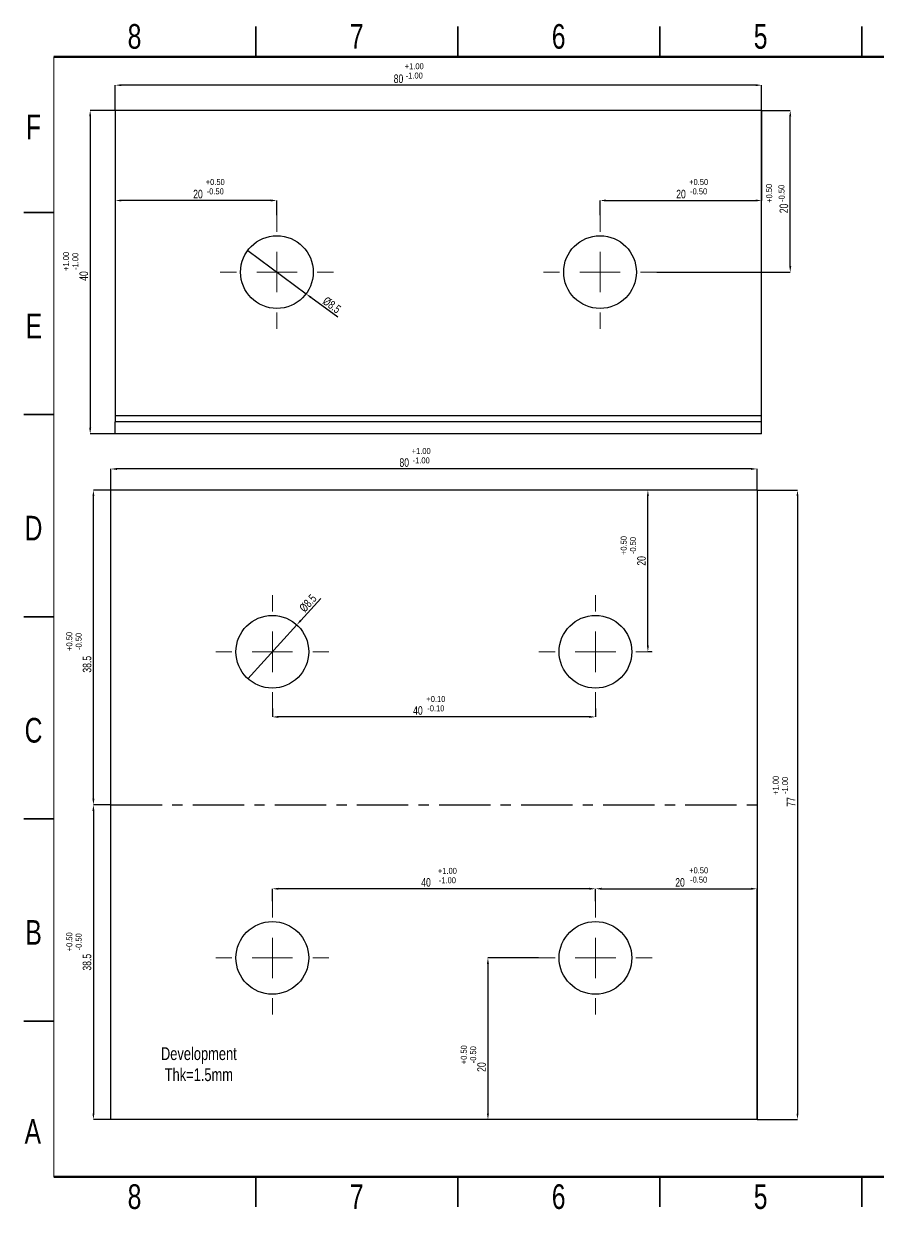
# Model space of a CAD drawing. Header units: millimetres. Extents: x 815 to 1230, y 398 to 692.
# Drawn here: x 814.8 to 1026.3, y 398.3 to 691.6 of the extents above; entities that cross this region are included whole.
import ezdxf

# ---------------------------------------------------------------- set-up
doc = ezdxf.new("R2010")
doc.units = ezdxf.units.MM
doc.linetypes.add('CENTERX2', pattern=[20.32, 12.7, -2.54, 2.54, -2.54])
doc.styles.add('SLDTEXTSTYLE0', font='TXT', dxfattribs={"width": 0.75})
doc.dimstyles.new('SLDDIMSTYLE22', dxfattribs={"dimtxt": 2.116667, "dimasz": 1.5, "dimexe": 0, "dimexo": 0.0625, "dimgap": 0.529167, "dimtad": 1, "dimdec": 0, "dimlfac": 0.5, "dimrnd": 1e-09, "dimzin": 12, "dimdsep": 46, "dimtxsty": 'SLDTEXTSTYLE0', "dimsah": 1, "dimcen": 0.09, "dimadec": 0, "dimazin": 3, "dimtfac": 1, "dimtdec": 0, "dimtofl": 0, "dimtmove": 0, "dimatfit": 3, "dimfxl": 1, "dimfrac": 2, "dimtolj": 1, "dimtzin": 12, "dimarcsym": 0})
doc.dimstyles.new('SLDDIMSTYLE23', dxfattribs={"dimtxt": 2.116667, "dimasz": 1.5, "dimexe": 0, "dimexo": 0.0625, "dimgap": 0.529167, "dimtad": 1, "dimdec": 1, "dimlfac": 0.5, "dimrnd": 1e-09, "dimzin": 12, "dimdsep": 46, "dimtxsty": 'SLDTEXTSTYLE0', "dimblk1": 'NONE', "dimsah": 1, "dimcen": 0, "dimadec": 0, "dimazin": 3, "dimtfac": 1, "dimtdec": 1, "dimtmove": 0, "dimatfit": 3, "dimldrblk": 'NONE', "dimfxl": 1, "dimfrac": 2, "dimtolj": 1, "dimtzin": 12, "dimarcsym": 0})
doc.dimstyles.new('SLDDIMSTYLE25', dxfattribs={"dimtxt": 2.116667, "dimasz": 1.5, "dimexe": 0, "dimexo": 0.0625, "dimgap": 0.529167, "dimtad": 1, "dimdec": 0, "dimlfac": 0.5, "dimrnd": 1e-09, "dimzin": 12, "dimdsep": 46, "dimtxsty": 'SLDTEXTSTYLE0', "dimblk1": 'NONE', "dimsah": 1, "dimcen": 0, "dimadec": 0, "dimazin": 3, "dimtfac": 1, "dimtdec": 0, "dimtmove": 0, "dimatfit": 3, "dimldrblk": 'NONE', "dimfxl": 1, "dimfrac": 2, "dimtolj": 1, "dimtzin": 12, "dimarcsym": 0})

# ---------------------------------------------------------------- blocks, each defined once
blk = doc.blocks.new('*D28')
at = {"color": 0, "linetype": 'Continuous', "lineweight": -2, "transparency": 16777216}
for p, q in [((837.39, 670.15), (831.23, 670.15)), ((831.23, 668.65), (831.23, 591.65)), ((837.39, 590.15), (831.23, 590.15))]:
    blk.add_line(p, q, dxfattribs=at)
at = {"color": 0, "linetype": 'Continuous', "transparency": 16777216}
for points in [[(830.98, 668.65), (831.48, 668.65), (831.23, 670.15)], [(830.98, 591.65), (831.48, 591.65), (831.23, 590.15)]]:
    blk.add_solid(points, dxfattribs=at)
at = {"layer": 'Defpoints', "color": 0, "linetype": 'Continuous', "transparency": 16777216}
for p in [(837.45, 670.15), (831.23, 590.15), (837.45, 590.15)]:
    blk.add_point(p, dxfattribs=at)
at = {"color": 0, "linetype": 'Continuous', "lineweight": 18, "transparency": 16777216, "insert": (828.58, 629.18), "char_height": 2.117, "attachment_point": 2, "rotation": 90, "style": 'SLDTEXTSTYLE0'}
blk.add_mtext('\\A1;40', dxfattribs=at)
blk = doc.blocks.new('*D29')
at = {"color": 0, "linetype": 'Continuous', "lineweight": -2, "transparency": 16777216}
for p, q in [((837.45, 670.21), (837.45, 676.4)), ((995.95, 676.4), (838.95, 676.4)), ((997.45, 670.21), (997.45, 676.4))]:
    blk.add_line(p, q, dxfattribs=at)
at = {"color": 0, "linetype": 'Continuous', "transparency": 16777216}
for points in [[(838.95, 676.65), (838.95, 676.15), (837.45, 676.4)], [(995.95, 676.65), (995.95, 676.15), (997.45, 676.4)]]:
    blk.add_solid(points, dxfattribs=at)
at = {"layer": 'Defpoints', "color": 0, "linetype": 'Continuous', "transparency": 16777216}
for p in [(837.45, 676.4), (837.45, 670.15), (997.45, 670.15)]:
    blk.add_point(p, dxfattribs=at)
at = {"color": 0, "linetype": 'Continuous', "lineweight": 18, "transparency": 16777216, "insert": (907.56, 679.04), "char_height": 2.117, "attachment_point": 2, "style": 'SLDTEXTSTYLE0'}
blk.add_mtext('\\A1;80', dxfattribs=at)
blk = doc.blocks.new('*D30')
at = {"color": 0, "linetype": 'Continuous', "lineweight": -2, "transparency": 16777216}
for p, q in [((997.45, 670.09), (997.45, 647.87)), ((957.45, 644.21), (957.45, 647.87)), ((958.95, 647.87), (995.95, 647.87))]:
    blk.add_line(p, q, dxfattribs=at)
at = {"color": 0, "linetype": 'Continuous', "transparency": 16777216}
for points in [[(958.95, 648.12), (958.95, 647.62), (957.45, 647.87)], [(995.95, 648.12), (995.95, 647.62), (997.45, 647.87)]]:
    blk.add_solid(points, dxfattribs=at)
at = {"layer": 'Defpoints', "color": 0, "linetype": 'Continuous', "transparency": 16777216}
for p in [(997.45, 670.15), (997.45, 647.87), (957.45, 644.15)]:
    blk.add_point(p, dxfattribs=at)
at = {"color": 0, "linetype": 'Continuous', "lineweight": 18, "transparency": 16777216, "insert": (977.5, 650.52), "char_height": 2.117, "attachment_point": 2, "style": 'SLDTEXTSTYLE0'}
blk.add_mtext('\\A1;20', dxfattribs=at)
blk = doc.blocks.new('*D31')
at = {"color": 0, "linetype": 'Continuous', "lineweight": -2, "transparency": 16777216}
for p, q in [((837.45, 670.09), (837.45, 647.87)), ((875.95, 647.87), (838.95, 647.87)), ((877.45, 644.21), (877.45, 647.87))]:
    blk.add_line(p, q, dxfattribs=at)
at = {"color": 0, "linetype": 'Continuous', "transparency": 16777216}
for points in [[(838.95, 648.12), (838.95, 647.62), (837.45, 647.87)], [(875.95, 648.12), (875.95, 647.62), (877.45, 647.87)]]:
    blk.add_solid(points, dxfattribs=at)
at = {"layer": 'Defpoints', "color": 0, "linetype": 'Continuous', "transparency": 16777216}
for p in [(837.45, 670.15), (837.45, 647.87), (877.45, 644.15)]:
    blk.add_point(p, dxfattribs=at)
at = {"color": 0, "linetype": 'Continuous', "lineweight": 18, "transparency": 16777216, "insert": (857.92, 650.52), "char_height": 2.117, "attachment_point": 2, "style": 'SLDTEXTSTYLE0'}
blk.add_mtext('\\A1;20', dxfattribs=at)
blk = doc.blocks.new('*D32')
at = {"color": 0, "linetype": 'Continuous', "lineweight": -2, "transparency": 16777216}
for p, q in [((870.22, 635.51), (884.68, 624.79)), ((892.53, 618.97), (885.88, 623.9))]:
    blk.add_line(p, q, dxfattribs=at)
at = {"color": 0, "linetype": 'Continuous', "transparency": 16777216}
blk.add_solid([(886.03, 624.1), (885.74, 623.7), (884.68, 624.79)], dxfattribs=at)
at = {"layer": 'Defpoints', "color": 0, "linetype": 'Continuous', "transparency": 16777216}
for p in [(870.22, 635.51), (884.68, 624.79)]:
    blk.add_point(p, dxfattribs=at)
at = {"color": 0, "linetype": 'Continuous', "lineweight": 18, "transparency": 16777216, "insert": (889.85, 624.25), "char_height": 2.117, "attachment_point": 1, "rotation": 323.4425, "style": 'SLDTEXTSTYLE0'}
blk.add_mtext('\\A1;%%c8.5', dxfattribs=at)
blk = doc.blocks.new('_NONE')
blk = doc.blocks.new('*D33')
at = {"color": 0, "linetype": 'Continuous', "lineweight": -2, "transparency": 16777216}
for p, q in [((997.51, 670.15), (1004.54, 670.15)), ((1004.54, 631.65), (1004.54, 668.65)), ((971.51, 630.15), (1004.54, 630.15))]:
    blk.add_line(p, q, dxfattribs=at)
at = {"color": 0, "linetype": 'Continuous', "transparency": 16777216}
for points in [[(1004.29, 668.65), (1004.79, 668.65), (1004.54, 670.15)], [(1004.29, 631.65), (1004.79, 631.65), (1004.54, 630.15)]]:
    blk.add_solid(points, dxfattribs=at)
at = {"layer": 'Defpoints', "color": 0, "linetype": 'Continuous', "transparency": 16777216}
for p in [(997.45, 670.15), (1004.54, 670.15), (971.45, 630.15)]:
    blk.add_point(p, dxfattribs=at)
at = {"color": 0, "linetype": 'Continuous', "lineweight": 18, "transparency": 16777216, "insert": (1001.9, 645.91), "char_height": 2.117, "attachment_point": 2, "rotation": 90, "style": 'SLDTEXTSTYLE0'}
blk.add_mtext('\\A1;20', dxfattribs=at)
blk = doc.blocks.new('SW_CENTERMARKSYMBOL_36')
at = {"color": 0, "linetype": 'Continuous', "lineweight": 0}
for p, q in [((0, 10), (0, 14)), ((0, 0), (0, 5)), ((-10, 0), (-14, 0)), ((0, 0), (-5, 0)), ((0, 0), (0, -5)), ((0, 0), (5, 0)), ((10, 0), (14, 0)), ((0, -10), (0, -14))]:
    blk.add_line(p, q, dxfattribs=at)
blk = doc.blocks.new('SW_CENTERMARKSYMBOL_37')
at = {"color": 0, "linetype": 'Continuous', "lineweight": 0}
for p, q in [((0, 10), (0, 14)), ((0, 0), (0, 5)), ((-10, 0), (-14, 0)), ((0, 0), (-5, 0)), ((0, 0), (0, -5)), ((0, 0), (5, 0)), ((10, 0), (14, 0)), ((0, -10), (0, -14))]:
    blk.add_line(p, q, dxfattribs=at)
blk = doc.blocks.new('*D37')
at = {"color": 0, "linetype": 'Continuous', "lineweight": -2, "transparency": 16777216}
for p, q in [((996.39, 576.23), (1006.33, 576.23)), ((1006.33, 574.73), (1006.33, 422.01)), ((996.39, 420.51), (1006.33, 420.51))]:
    blk.add_line(p, q, dxfattribs=at)
at = {"color": 0, "linetype": 'Continuous', "transparency": 16777216}
for points in [[(1006.08, 574.73), (1006.58, 574.73), (1006.33, 576.23)], [(1006.08, 422.01), (1006.58, 422.01), (1006.33, 420.51)]]:
    blk.add_solid(points, dxfattribs=at)
at = {"layer": 'Defpoints', "color": 0, "linetype": 'Continuous', "transparency": 16777216}
for p in [(996.33, 576.23), (996.33, 420.51), (1006.33, 420.51)]:
    blk.add_point(p, dxfattribs=at)
at = {"color": 0, "linetype": 'Continuous', "lineweight": 18, "transparency": 16777216, "insert": (1003.68, 499.09), "char_height": 2.117, "attachment_point": 2, "rotation": 90, "style": 'SLDTEXTSTYLE0'}
blk.add_mtext('\\A1;77', dxfattribs=at)
blk = doc.blocks.new('*D38')
at = {"color": 0, "linetype": 'Continuous', "lineweight": -2, "transparency": 16777216}
for p, q in [((836.33, 576.3), (836.33, 581.46)), ((994.83, 581.46), (837.83, 581.46)), ((996.33, 576.3), (996.33, 581.46))]:
    blk.add_line(p, q, dxfattribs=at)
at = {"color": 0, "linetype": 'Continuous', "transparency": 16777216}
for points in [[(837.83, 581.71), (837.83, 581.21), (836.33, 581.46)], [(994.83, 581.71), (994.83, 581.21), (996.33, 581.46)]]:
    blk.add_solid(points, dxfattribs=at)
at = {"layer": 'Defpoints', "color": 0, "linetype": 'Continuous', "transparency": 16777216}
for p in [(836.33, 581.46), (836.33, 576.23), (996.33, 576.23)]:
    blk.add_point(p, dxfattribs=at)
at = {"color": 0, "linetype": 'Continuous', "lineweight": 18, "transparency": 16777216, "insert": (908.98, 584.1), "char_height": 2.117, "attachment_point": 2, "style": 'SLDTEXTSTYLE0'}
blk.add_mtext('\\A1;80', dxfattribs=at)
blk = doc.blocks.new('*D39')
at = {"color": 0, "linetype": 'Continuous', "lineweight": -2, "transparency": 16777216}
for p, q in [((836.26, 576.23), (832.03, 576.23)), ((832.03, 499.87), (832.03, 574.73)), ((836.26, 498.37), (832.03, 498.37))]:
    blk.add_line(p, q, dxfattribs=at)
at = {"color": 0, "linetype": 'Continuous', "transparency": 16777216}
for points in [[(831.78, 574.73), (832.28, 574.73), (832.03, 576.23)], [(831.78, 499.87), (832.28, 499.87), (832.03, 498.37)]]:
    blk.add_solid(points, dxfattribs=at)
at = {"layer": 'Defpoints', "color": 0, "linetype": 'Continuous', "transparency": 16777216}
for p in [(832.03, 576.23), (836.33, 576.23), (836.33, 498.37)]:
    blk.add_point(p, dxfattribs=at)
at = {"color": 0, "linetype": 'Continuous', "lineweight": 18, "transparency": 16777216, "insert": (829.39, 533.15), "char_height": 2.117, "attachment_point": 2, "rotation": 90, "style": 'SLDTEXTSTYLE0'}
blk.add_mtext('\\A1;38.5', dxfattribs=at)
blk = doc.blocks.new('*D40')
at = {"color": 0, "linetype": 'Continuous', "lineweight": -2, "transparency": 16777216}
for p, q in [((996.26, 576.23), (969.3, 576.23)), ((969.3, 537.73), (969.3, 574.73)), ((970.26, 536.23), (969.3, 536.23))]:
    blk.add_line(p, q, dxfattribs=at)
at = {"color": 0, "linetype": 'Continuous', "transparency": 16777216}
for points in [[(969.05, 574.73), (969.55, 574.73), (969.3, 576.23)], [(969.05, 537.73), (969.55, 537.73), (969.3, 536.23)]]:
    blk.add_solid(points, dxfattribs=at)
at = {"layer": 'Defpoints', "color": 0, "linetype": 'Continuous', "transparency": 16777216}
for p in [(969.3, 576.23), (996.33, 576.23), (970.33, 536.23)]:
    blk.add_point(p, dxfattribs=at)
at = {"color": 0, "linetype": 'Continuous', "lineweight": 18, "transparency": 16777216, "insert": (966.65, 558.72), "char_height": 2.117, "attachment_point": 2, "rotation": 90, "style": 'SLDTEXTSTYLE0'}
blk.add_mtext('\\A1;20', dxfattribs=at)
blk = doc.blocks.new('*D41')
at = {"color": 0, "linetype": 'Continuous', "lineweight": -2, "transparency": 16777216}
for p, q in [((876.33, 522.17), (876.33, 520.12)), ((956.33, 522.17), (956.33, 520.12)), ((954.83, 520.12), (877.83, 520.12))]:
    blk.add_line(p, q, dxfattribs=at)
at = {"color": 0, "linetype": 'Continuous', "transparency": 16777216}
for points in [[(877.83, 520.37), (877.83, 519.87), (876.33, 520.12)], [(954.83, 520.37), (954.83, 519.87), (956.33, 520.12)]]:
    blk.add_solid(points, dxfattribs=at)
at = {"layer": 'Defpoints', "color": 0, "linetype": 'Continuous', "transparency": 16777216}
for p in [(876.33, 522.23), (956.33, 522.23), (876.33, 520.12)]:
    blk.add_point(p, dxfattribs=at)
at = {"color": 0, "linetype": 'Continuous', "lineweight": 18, "transparency": 16777216, "insert": (912.37, 522.77), "char_height": 2.117, "attachment_point": 2, "style": 'SLDTEXTSTYLE0'}
blk.add_mtext('\\A1;40', dxfattribs=at)
blk = doc.blocks.new('*D42')
at = {"color": 0, "linetype": 'Continuous', "lineweight": -2, "transparency": 16777216}
for p, q in [((876.33, 474.57), (876.33, 477.61)), ((954.83, 477.61), (877.83, 477.61)), ((956.33, 474.57), (956.33, 477.61))]:
    blk.add_line(p, q, dxfattribs=at)
at = {"color": 0, "linetype": 'Continuous', "transparency": 16777216}
for points in [[(877.83, 477.86), (877.83, 477.36), (876.33, 477.61)], [(954.83, 477.86), (954.83, 477.36), (956.33, 477.61)]]:
    blk.add_solid(points, dxfattribs=at)
at = {"layer": 'Defpoints', "color": 0, "linetype": 'Continuous', "transparency": 16777216}
for p in [(876.33, 477.61), (876.33, 474.51), (956.33, 474.51)]:
    blk.add_point(p, dxfattribs=at)
at = {"color": 0, "linetype": 'Continuous', "lineweight": 18, "transparency": 16777216, "insert": (914.38, 480.25), "char_height": 2.117, "attachment_point": 2, "style": 'SLDTEXTSTYLE0'}
blk.add_mtext('\\A1;40', dxfattribs=at)
blk = doc.blocks.new('*D43')
at = {"color": 0, "linetype": 'Continuous', "lineweight": -2, "transparency": 16777216}
for p, q in [((956.33, 474.57), (956.33, 477.61)), ((957.83, 477.61), (994.83, 477.61)), ((996.33, 420.57), (996.33, 477.61))]:
    blk.add_line(p, q, dxfattribs=at)
at = {"color": 0, "linetype": 'Continuous', "transparency": 16777216}
for points in [[(957.83, 477.86), (957.83, 477.36), (956.33, 477.61)], [(994.83, 477.86), (994.83, 477.36), (996.33, 477.61)]]:
    blk.add_solid(points, dxfattribs=at)
at = {"layer": 'Defpoints', "color": 0, "linetype": 'Continuous', "transparency": 16777216}
for p in [(996.33, 477.61), (956.33, 474.51), (996.33, 420.51)]:
    blk.add_point(p, dxfattribs=at)
at = {"color": 0, "linetype": 'Continuous', "lineweight": 18, "transparency": 16777216, "insert": (977.26, 480.25), "char_height": 2.117, "attachment_point": 2, "style": 'SLDTEXTSTYLE0'}
blk.add_mtext('\\A1;20', dxfattribs=at)
blk = doc.blocks.new('*D44')
at = {"color": 0, "linetype": 'Continuous', "lineweight": -2, "transparency": 16777216}
for p, q in [((942.26, 460.51), (929.7, 460.51)), ((929.7, 459.01), (929.7, 422.01)), ((996.26, 420.51), (929.7, 420.51))]:
    blk.add_line(p, q, dxfattribs=at)
at = {"color": 0, "linetype": 'Continuous', "transparency": 16777216}
for points in [[(929.45, 459.01), (929.95, 459.01), (929.7, 460.51)], [(929.45, 422.01), (929.95, 422.01), (929.7, 420.51)]]:
    blk.add_solid(points, dxfattribs=at)
at = {"layer": 'Defpoints', "color": 0, "linetype": 'Continuous', "transparency": 16777216}
for p in [(942.33, 460.51), (929.7, 420.51), (996.33, 420.51)]:
    blk.add_point(p, dxfattribs=at)
at = {"color": 0, "linetype": 'Continuous', "lineweight": 18, "transparency": 16777216, "insert": (927.06, 433.5), "char_height": 2.117, "attachment_point": 2, "rotation": 90, "style": 'SLDTEXTSTYLE0'}
blk.add_mtext('\\A1;20', dxfattribs=at)
blk = doc.blocks.new('*D45')
at = {"color": 0, "linetype": 'Continuous', "lineweight": -2, "transparency": 16777216}
for p, q in [((888.31, 549.42), (883.39, 544)), ((870.27, 529.57), (882.38, 542.89))]:
    blk.add_line(p, q, dxfattribs=at)
at = {"color": 0, "linetype": 'Continuous', "transparency": 16777216}
blk.add_solid([(883.2, 544.17), (883.57, 543.83), (882.38, 542.89)], dxfattribs=at)
at = {"layer": 'Defpoints', "color": 0, "linetype": 'Continuous', "transparency": 16777216}
for p in [(882.38, 542.89), (870.27, 529.57)]:
    blk.add_point(p, dxfattribs=at)
at = {"color": 0, "linetype": 'Continuous', "lineweight": 18, "transparency": 16777216, "insert": (882.79, 547.28), "char_height": 2.117, "attachment_point": 1, "rotation": 47.7333, "style": 'SLDTEXTSTYLE0'}
blk.add_mtext('\\A1;%%c8.5', dxfattribs=at)
blk = doc.blocks.new('SW_CENTERMARKSYMBOL_38')
at = {"color": 0, "linetype": 'Continuous', "lineweight": 0}
for p, q in [((0, 10), (0, 14)), ((0, 0), (0, 5)), ((-10, 0), (-14, 0)), ((0, 0), (-5, 0)), ((0, 0), (0, -5)), ((0, 0), (5, 0)), ((10, 0), (14, 0)), ((0, -10), (0, -14))]:
    blk.add_line(p, q, dxfattribs=at)
blk = doc.blocks.new('SW_CENTERMARKSYMBOL_39')
at = {"color": 0, "linetype": 'Continuous', "lineweight": 0}
for p, q in [((0, 10), (0, 14)), ((0, 0), (0, 5)), ((-10, 0), (-14, 0)), ((0, 0), (-5, 0)), ((0, 0), (0, -5)), ((0, 0), (5, 0)), ((10, 0), (14, 0)), ((0, -10), (0, -14))]:
    blk.add_line(p, q, dxfattribs=at)
blk = doc.blocks.new('SW_CENTERMARKSYMBOL_40')
at = {"color": 0, "linetype": 'Continuous', "lineweight": 0}
for p, q in [((0, 10), (0, 14)), ((0, 0), (0, 5)), ((-10, 0), (-14, 0)), ((0, 0), (-5, 0)), ((0, 0), (0, -5)), ((0, 0), (5, 0)), ((10, 0), (14, 0)), ((0, -10), (0, -14))]:
    blk.add_line(p, q, dxfattribs=at)
blk = doc.blocks.new('SW_CENTERMARKSYMBOL_41')
at = {"color": 0, "linetype": 'Continuous', "lineweight": 0}
for p, q in [((0, 10), (0, 14)), ((0, 0), (0, 5)), ((-10, 0), (-14, 0)), ((0, 0), (-5, 0)), ((0, 0), (0, -5)), ((0, 0), (5, 0)), ((10, 0), (14, 0)), ((0, -10), (0, -14))]:
    blk.add_line(p, q, dxfattribs=at)
blk = doc.blocks.new('*D46')
at = {"color": 0, "linetype": 'Continuous', "lineweight": -2, "transparency": 16777216}
for p, q in [((836.26, 498.37), (832.03, 498.37)), ((832.03, 496.87), (832.03, 422.01)), ((836.26, 420.51), (832.03, 420.51))]:
    blk.add_line(p, q, dxfattribs=at)
at = {"color": 0, "linetype": 'Continuous', "transparency": 16777216}
for points in [[(831.78, 496.87), (832.28, 496.87), (832.03, 498.37)], [(831.78, 422.01), (832.28, 422.01), (832.03, 420.51)]]:
    blk.add_solid(points, dxfattribs=at)
at = {"layer": 'Defpoints', "color": 0, "linetype": 'Continuous', "transparency": 16777216}
for p in [(836.33, 498.37), (832.03, 420.51), (836.33, 420.51)]:
    blk.add_point(p, dxfattribs=at)
at = {"color": 0, "linetype": 'Continuous', "lineweight": 18, "transparency": 16777216, "insert": (830.45, 459.44), "char_height": 2.117, "attachment_point": 5, "rotation": 90, "style": 'SLDTEXTSTYLE0'}
blk.add_mtext('\\A1;38.5', dxfattribs=at)

msp = doc.modelspace()

# ---------------------------------------------------------------- linework, layer by layer
at = {"color": 7, "linetype": 'Continuous', "lineweight": 35}
for p, q in [((872.2710302, 683.3943611), (872.2710302, 690.8943611)), ((922.2710302, 683.3943611), (922.2710302, 690.8943611)), ((972.2710302, 683.3943611), (972.2710302, 690.8943611)), ((1022.2710302, 690.8943611), (1022.2710302, 683.3943611)), ((1022.2710302, 683.3943611), (1022.2710302, 690.8943611)), ((822.2710302, 644.8943611), (814.7710302, 644.8943611)), ((822.2710302, 594.8943611), (814.7710302, 594.8943611)), ((814.7710302, 544.8943611), (822.2710302, 544.8943611)), ((822.2710302, 544.8943611), (814.7710302, 544.8943611)), ((822.2710302, 494.8943611), (814.7710302, 494.8943611)), ((822.2710302, 444.8943611), (814.7710302, 444.8943611)), ((872.2710302, 406.3943611), (872.2710302, 398.8943611)), ((922.2710302, 406.3943611), (922.2710302, 398.8943611)), ((972.2710302, 406.3943611), (972.2710302, 398.8943611)), ((1022.2710302, 398.8943611), (1022.2710302, 406.3943611)), ((1022.2710302, 406.3943611), (1022.2710302, 398.8943611))]:
    msp.add_line(p, q, dxfattribs=at)
at = {"color": 7, "linetype": 'Continuous', "lineweight": 18}
msp.add_line((822.2710302, 406.3943611), (822.2710302, 683.3943611), dxfattribs=at)
at = {"color": 7, "linetype": 'Continuous', "lineweight": 70}
for p, q in [((822.2710302, 683.3943611), (1222.2710302, 683.3943611)), ((1222.2710302, 406.3943611), (822.2710302, 406.3943611))]:
    msp.add_line(p, q, dxfattribs=at)
at = {"color": 7, "linetype": 'Continuous', "lineweight": 25}
for p, q in [((837.4502712, 670.1511974), (837.4502712, 594.6243974)), ((997.4502676, 670.1511974), (837.4502712, 670.1511974)), ((997.4502676, 594.6243974), (997.4502676, 670.1511974)), ((997.4502676, 594.6243974), (837.4502712, 594.6243974)), ((837.4502712, 594.6243974), (837.4502712, 593.1511978)), ((997.4502676, 593.1511978), (837.4502712, 593.1511978)), ((837.4502712, 590.1511992), (837.4502712, 593.1511978)), ((997.4502676, 593.1511978), (997.4502676, 594.6243974)), ((997.4502676, 590.1511992), (997.4502676, 593.1511978)), ((997.4502676, 590.1511992), (837.4502712, 590.1511992)), ((996.325742, 576.2329086), (836.3257456, 576.2329086)), ((836.3257456, 420.5090164), (836.3257456, 576.2329086)), ((996.325742, 576.2329086), (996.325742, 420.5090164)), ((996.325742, 420.5090164), (836.3257456, 420.5090164))]:
    msp.add_line(p, q, dxfattribs=at)
at = {"color": 7, "linetype": 'CENTERX2'}
msp.add_line((836.3257438, 498.3709637), (996.3257438, 498.3709637), dxfattribs=at)
at = {"color": 7, "linetype": 'Continuous', "lineweight": 25}
for centre in [(877.4502694, 630.1511983), (957.4502694, 630.1511983), (876.3257438, 536.2329095), (956.3257438, 536.2329095), (876.3257438, 460.5090179), (956.3257438, 460.5090179)]:
    msp.add_circle(centre, 9, dxfattribs=at)

# ---------------------------------------------------------------- block references
at = {"color": 7, "linetype": 'Continuous', "lineweight": 0}
for name, p in [('SW_CENTERMARKSYMBOL_36', (877.4502694, 630.1511983)), ('SW_CENTERMARKSYMBOL_37', (957.4502694, 630.1511983)), ('SW_CENTERMARKSYMBOL_40', (876.3257438, 536.2329095)), ('SW_CENTERMARKSYMBOL_41', (956.3257438, 536.2329095)), ('SW_CENTERMARKSYMBOL_39', (876.3257438, 460.5090179)), ('SW_CENTERMARKSYMBOL_38', (956.3257438, 460.5090179))]:
    msp.add_blockref(name, p, dxfattribs=at)

# ---------------------------------------------------------------- texts
at = {"color": 7, "linetype": 'Continuous', "lineweight": 0, "char_height": 6.096, "attachment_point": 2, "style": 'SLDTEXTSTYLE0'}
for s, insert in [('8', (842.2096469, 691.5080515)), ('7', (897.2096469, 691.5080515)), ('6', (947.2096469, 691.5080515)), ('5', (997.2096469, 691.5080515)), ('F', (817.2075302, 669.1200515)), ('E', (817.2816134, 619.8700515)), ('D', (817.2011802, 569.8700515)), ('C', (817.2075302, 519.8700515)), ('B', (817.2244634, 469.8700515)), ('A', (817.0276135, 420.6200515)), ('8', (842.2096469, 404.5080515)), ('7', (897.2096469, 404.5080515)), ('6', (947.2096469, 404.5080515)), ('5', (997.2096469, 404.5080515))]:
    msp.add_mtext(s, dxfattribs=dict(at, insert=insert))
at = {"color": 7, "linetype": 'Continuous', "lineweight": 18, "attachment_point": 2, "style": 'SLDTEXTSTYLE0'}
for s, insert, char_height in [('\\A1;+1.00', (911.4626695, 681.8261876), 1.48166667), ('\\A1;-1.00', (911.4626695, 679.512741), 1.48166667), ('\\A1;+0.50', (862.1911427, 653.1815995), 1.48166667), ('\\A1;+0.50', (981.8651797, 653.1815995), 1.48166667), ('\\A1;-0.50', (862.1911427, 650.8681529), 1.48166667), ('\\A1;-0.50', (981.8651797, 650.8681529), 1.48166667), ('\\A1;+1.00', (913.1762521, 586.6303605), 1.48166667), ('\\A1;-1.00', (913.1762521, 584.3169139), 1.48166667), ('\\A1;+0.10', (916.8090012, 525.2941949), 1.48166667), ('\\A1;-0.10', (916.8090012, 522.9807483), 1.48166667), ('\\A1;+1.00', (919.6603241, 482.7808799), 1.48166667), ('\\A1;+0.50', (981.8651797, 482.9170217), 1.48166667), ('\\A1;-1.00', (919.6603241, 480.4674333), 1.48166667), ('\\A1;-0.50', (981.8651797, 480.6035751), 1.48166667), ('\\A1;Development ', (858.1304067, 438.4184199), 3.175), ('\\A1;Thk=1.5mm', (858.1304067, 433.2056896), 3.175)]:
    msp.add_mtext(s, dxfattribs=dict(at, insert=insert, char_height=char_height))
at = {"color": 7, "linetype": 'Continuous', "lineweight": 18, "char_height": 1.48166667, "attachment_point": 2, "style": 'SLDTEXTSTYLE0'}
for s, insert, rotation in [('\\A1;+0.50', (998.5766833, 649.6166332), 91.506173319), ('\\A1;-0.50', (1001.657931, 649.6166332), 91.506173319), ('\\A1;+1.00', (824.5131692, 632.8037234), 90), ('\\A1;-1.00', (826.8266158, 632.8037234), 90), ('\\A1;+0.50', (962.5785578, 562.5166026), 90), ('\\A1;-0.50', (964.8920044, 562.5166026), 90), ('\\A1;+0.50', (825.3174125, 538.7967899), 90), ('\\A1;-0.50', (827.6308591, 538.7967899), 90), ('\\A1;+1.00', (1000.2105018, 503.1842022), 90), ('\\A1;-1.00', (1002.5239484, 503.1842022), 90), ('\\A1;+0.50', (825.3174125, 464.4938965), 90), ('\\A1;-0.50', (827.6308591, 464.4938965), 90), ('\\A1;+0.50', (922.9875835, 436.5614523), 90), ('\\A1;-0.50', (925.3010301, 436.5614523), 90)]:
    msp.add_mtext(s, dxfattribs=dict(at, insert=insert, rotation=rotation))

# ---------------------------------------------------------------- dimensions: what is measured, and where the dimension line sits
at = {"color": 7, "linetype": 'Continuous', "lineweight": 18}
for base, p1, p2, picture, middle in [((837.4502694, 676.395669), (997.4502694, 670.1511983), (837.4502694, 670.1511983), '*D29', (907.5595825, 676.395669)), ((837.4502694, 647.8726342), (877.4502694, 644.1511983), (837.4502694, 670.1511983), '*D31', (857.9185315, 647.8726342)), ((997.4502694, 647.8726342), (957.4502694, 644.1511983), (997.4502694, 670.1511983), '*D30', (977.4958698, 647.8726342)), ((836.3257438, 581.4575369), (996.3257438, 576.2329095), (836.3257438, 576.2329095), '*D38', (908.9803339, 581.4575369)), ((876.3257438, 520.1213714), (956.3257438, 522.2329095), (876.3257438, 522.2329095), '*D41', (912.3665743, 520.1213714)), ((876.3257438, 477.6080564), (956.3257438, 474.5090179), (876.3257438, 474.5090179), '*D42', (914.3758924, 477.6080564)), ((996.3257438, 477.6080564), (956.3257438, 474.5090179), (996.3257438, 420.5090179), '*D43', (977.2556628, 477.6080564))]:
    dim = msp.add_linear_dim(base=base, p1=p1, p2=p2, dimstyle='SLDDIMSTYLE22', dxfattribs=at)
    dim.commit()
    dim.dimension.update_dxf_attribs({"geometry": picture, "text_midpoint": middle, "dimtype": 160})
for base, p1, p2, picture, middle in [((831.2303773, 590.1511983), (837.4502694, 670.1511983), (837.4502694, 590.1511983), '*D28', (831.2303773, 629.1782964)), ((1004.5418351, 670.1511983), (971.4502694, 630.1511983), (997.4502694, 670.1511983), '*D33', (1004.5418351, 645.9053614)), ((969.2957659, 576.2329095), (970.3257438, 536.2329095), (996.3257438, 576.2329095), '*D40', (969.2957659, 558.7233499)), ((929.7047917, 420.5090179), (942.3257438, 460.5090179), (996.3257438, 420.5090179), '*D44', (929.7047917, 433.4983668))]:
    dim = msp.add_linear_dim(base=base, p1=p1, p2=p2, angle=90, dimstyle='SLDDIMSTYLE22', dxfattribs=at)
    dim.commit()
    dim.dimension.update_dxf_attribs({"geometry": picture, "text_midpoint": middle, "dimtype": 160})
dim = msp.add_diameter_dim_2p(p1=(870.2209305, 635.5118567), p2=(884.6796083, 624.7905398), text='%%c8.5', dimstyle='SLDDIMSTYLE23', dxfattribs=at)
dim.commit()
dim.dimension.update_dxf_attribs({"geometry": '*D32', "text_midpoint": (890.1893323, 620.7050005), "dimtype": 163})
for base, p1, p2, text, picture, middle in [((832.0346206, 576.2329095), (836.3257438, 498.3709637), (836.3257438, 576.2329095), '38.5', '*D39', (832.0346206, 533.1505639)), ((1006.3257438, 420.5090179), (996.3257438, 576.2329095), (996.3257438, 420.5090179), '77', '*D37', (1006.3257438, 499.0858776))]:
    dim = msp.add_linear_dim(base=base, p1=p1, p2=p2, angle=90, text=text, dimstyle='SLDDIMSTYLE22', dxfattribs=at)
    dim.commit()
    dim.dimension.update_dxf_attribs({"geometry": picture, "text_midpoint": middle, "dimtype": 160})
dim = msp.add_diameter_dim_2p(p1=(870.2724955, 529.5727154), p2=(882.3789921, 542.8931036), text='%%c8.5', dimstyle='SLDDIMSTYLE25', dxfattribs=at)
dim.commit()
dim.dimension.update_dxf_attribs({"geometry": '*D45', "text_midpoint": (885.1794545, 548.3346651)})
dim = msp.add_linear_dim(base=(832.0346206, 420.5090164), p1=(836.3257456, 498.3709625), p2=(836.3257456, 420.5090164), angle=90, text='38.5', dimstyle='SLDDIMSTYLE22', dxfattribs=at)
dim.commit()
dim.dimension.update_dxf_attribs({"geometry": '*D46', "text_midpoint": (830.4471206, 459.4399895)})

doc.saveas('drawing.dxf')
